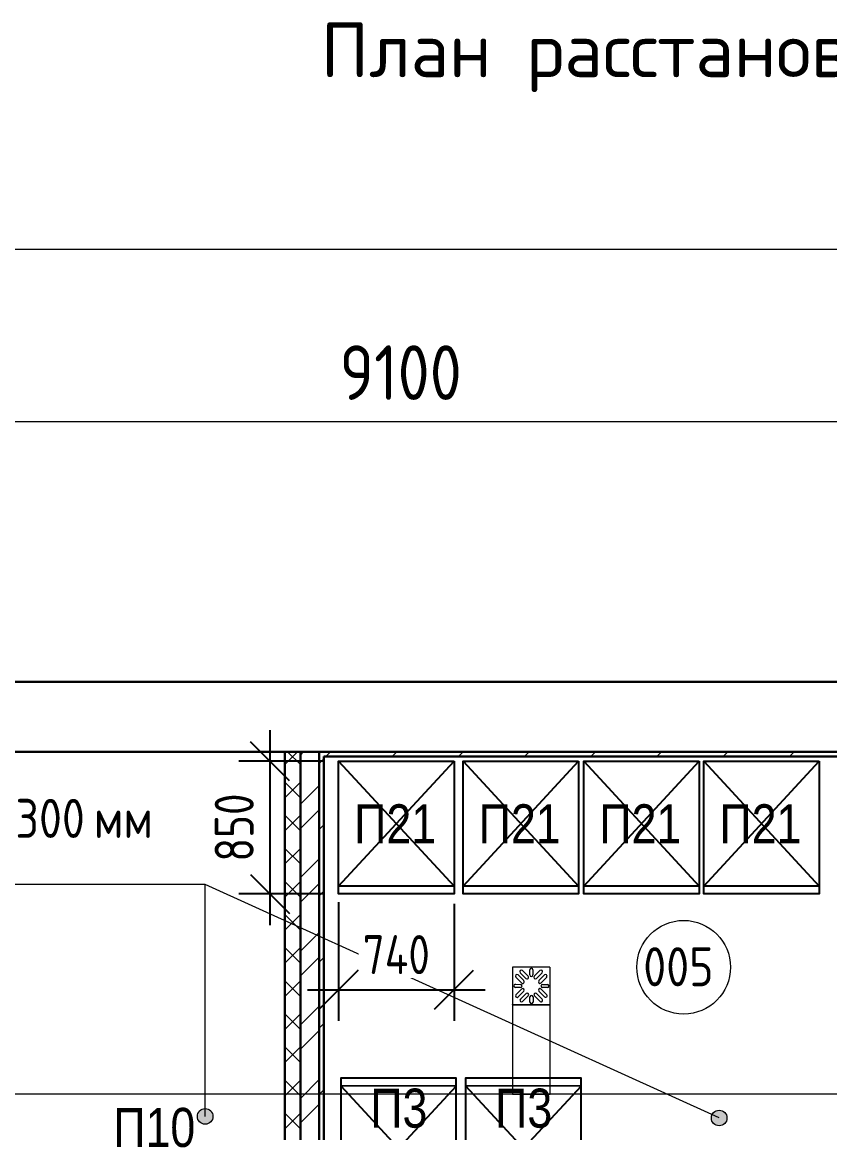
# Model space of a CAD drawing. Header units: millimetres. Extents: x -215207 to 92095, y -30385 to 123050.
# Drawn here: x -150547 to -145372, y 115934 to 123050 of the extents above; entities that cross this region are included whole.
import ezdxf
from ezdxf import colors
from ezdxf.entities.mleader import LeaderData, LeaderLine
from ezdxf.enums import TextEntityAlignment as Align
from ezdxf.math import Vec2, Vec3

# ---------------------------------------------------------------- set-up
doc = ezdxf.new("R2010")
doc.units = ezdxf.units.MM
doc.linetypes.add('ADSK_Линия сетки', pattern=[25, 20, -2.5, 0, -2.5])
doc.linetypes.add('ADSK_Сверху', pattern=[4.5, 3, -1.5])
for name, color, linetype, lineweight in [('Аннотация', 7, 'Continuous', 20), ('ДОНМ_ТХ_Анно', 84, 'Continuous', 20), ('Линии', 7, 'Continuous', 9), ('Марки помещений', 7, 'Continuous', 20), ('Оси', 7, 'Continuous', 9), ('ОФ_рамка', 7, 'Continuous', 50), ('Размеры', 7, 'Continuous', 9), ('Стены внутренние', 7, 'Continuous', 20), ('Стены наружные', 7, 'Continuous', 20)]:
    doc.layers.add(name, color=color, linetype=linetype, lineweight=lineweight)
doc.layers.add('ТХ ВК Аннотации', color=7, linetype='Continuous', lineweight=20, true_color=0x4c9a9a)
for name, color, linetype in [('тх разм', 7, 'Continuous'), ('ТХ-Вода (ВК)', 170, 'Continuous'), ('ТХ_ПД_ЭО (все электрическое оборудование - кроме вытяжных зонтов)', 20, 'Continuous')]:
    doc.layers.add(name, color=color, linetype=linetype)
doc.styles.add('GOST Common_2', font='GOST_Common.ttf', dxfattribs={"width": 0.9, "height": 90})
doc.styles.add('GOST Common_3', font='GOST_Common.ttf', dxfattribs={"width": 0.9, "height": 2.5})
doc.styles.add('PDF ISOCPEUR', font='isocpeur.ttf')
doc.styles.add('ГОСТ 2.304', font='CS_Gost2304.shx')
doc.styles.add('ТХ_ДОНМ', font='ARIALN.TTF')
doc.dimstyles.new('СПДС', dxfattribs={"dimscale": 100, "dimtxt": 2.5, "dimasz": 2.5, "dimexe": 2, "dimexo": 0.625, "dimgap": 1, "dimtad": 1, "dimdec": 0, "dimtxsty": 'ГОСТ 2.304', "dimblk": 'OBLIQUE', "dimblk1": 'OBLIQUE', "dimblk2": 'OBLIQUE', "dimcen": 2.5, "dimdle": 2, "dimadec": 0, "dimazin": 2, "dimtfac": 0.75, "dimtdec": 4, "dimtmove": 1, "dimatfit": 3, "dimfxl": 0, "dimtolj": 1, "dimarcsym": 0})

# ---------------------------------------------------------------- blocks, each defined once
blk = doc.blocks.new('Шкаф среднетем с нижним агрег 700 л')
at = {"layer": 'ТХ_ПД_ЭО (все электрическое оборудование - кроме вытяжных зонтов)', "color": 30, "flags": 128}
blk.add_lwpolyline([(-282397, 147834.8), (-282397, 148684.8), (-281657, 148684.8), (-281657, 147834.8)], close=True, dxfattribs=at)
blk.add_lwpolyline([(-281657, 147834.8), (-282397, 148634.6), (-281657, 148634.8), (-282397, 147834.8)], dxfattribs=at)
blk = doc.blocks.new('_Oblique')
at = {"color": 0, "linetype": 'ByBlock', "lineweight": -2}
blk.add_line((-0.5, -0.5), (0.5, 0.5), dxfattribs=at)
blk = doc.blocks.new('*D534')
at = {"layer": 'Defpoints', "color": 0, "ltscale": 100, "transparency": 16777216}
for p in [(-148958.5, 118314.7), (-148548.2, 118314.7), (-148548.2, 117464.7)]:
    blk.add_point(p, dxfattribs=at)
at = {"layer": 'тх разм', "color": 0, "lineweight": -2, "ltscale": 100, "transparency": 16777216}
for p, q in [((-148958.5, 117264.7), (-148958.5, 118514.7)), ((-148610.7, 118314.7), (-149158.5, 118314.7)), ((-148610.7, 117464.7), (-149158.5, 117464.7))]:
    blk.add_line(p, q, dxfattribs=at)
at = {"layer": 'тх разм', "color": 0, "lineweight": -2, "ltscale": 100, "transparency": 16777216, "xscale": 250, "yscale": 250, "zscale": 250}
for p, rotation in [((-148958.5, 118314.7), 90), ((-148958.5, 117464.7), 270)]:
    blk.add_blockref('_Oblique', p, dxfattribs=dict(at, rotation=rotation))
at = {"layer": 'тх разм', "color": 0, "ltscale": 100, "transparency": 16777216, "insert": (-149188.7, 117889.7), "char_height": 250, "attachment_point": 5, "rotation": 90, "style": 'ГОСТ 2.304', "bg_fill": 3, "box_fill_scale": 1.1, "bg_fill_color": 256, "bg_fill_true_color": 13158600, "bg_fill_transparency": 0}
blk.add_mtext('\\A1;850', dxfattribs=at)
blk = doc.blocks.new('трап')
at = {"layer": 'ТХ ВК Аннотации'}
for p, q in [((34771.5, 62035.5), (34531.5, 62035.5)), ((34532, 62035), (34532, 61795)), ((34567.2, 61985.5), (34603.4, 61949.3)), ((34617.7, 61963.6), (34581.5, 61999.8)), ((34595.6, 62013.9), (34631.8, 61977.7)), ((34642.3, 61986), (34642.3, 62018.3)), ((34662.3, 62018.3), (34662.3, 61986)), ((34671, 61977.7), (34707.3, 62013.9)), ((34721.4, 61999.8), (34685.2, 61963.6)), ((34699.5, 61949.3), (34735.7, 61985.5)), ((34772, 61795), (34772, 62035)), ((34550.1, 61925.7), (34582.5, 61925.5)), ((34589.8, 61934.6), (34553.6, 61970.8)), ((34750.4, 61970.8), (34714.2, 61934.6)), ((34723.3, 61924.5), (34755.7, 61924.3)), ((34582.4, 61905.5), (34550, 61905.7)), ((34553.6, 61859.2), (34589.8, 61895.4)), ((34604, 61881.3), (34567.7, 61845)), ((34582, 61830.7), (34618.3, 61867)), ((34632.4, 61852.8), (34596.2, 61816.6)), ((34642.9, 61812.2), (34642.9, 61844.6)), ((34662.9, 61844.6), (34662.9, 61812.2)), ((34707.8, 61816.6), (34671.6, 61852.8)), ((34685.7, 61867), (34722, 61830.7)), ((34736.2, 61845), (34700, 61881.3)), ((34714.2, 61895.4), (34750.4, 61859.2)), ((34755.6, 61904.3), (34723.2, 61904.5)), ((34532, 61795), (34772, 61795))]:
    blk.add_line(p, q, dxfattribs=at)
for centre, start, end in [((34560.1, 61978.4), 45, 225), ((34588.6, 62006.9), 45, 225), ((34652.3, 62018.3), 0, 180), ((34652.3, 61986), 180, 0), ((34714.3, 62006.9), 315, 135), ((34742.8, 61978.4), 315, 135), ((34550.1, 61915.7), 89.62193, 269.62193), ((34582.5, 61915.5), 269.62193, 89.62193), ((34596.9, 61941.7), 225, 45), ((34624.8, 61970.6), 225, 45), ((34678.1, 61970.6), 135, 315), ((34707.1, 61941.7), 135, 315), ((34723.3, 61914.5), 89.62193, 269.62193), ((34755.6, 61914.3), 269.62193, 89.62193), ((34560.7, 61852.1), 135, 315), ((34596.9, 61888.3), 315, 135), ((34625.3, 61859.9), 315, 135), ((34652.9, 61844.6), 0, 180), ((34678.7, 61859.9), 45, 225), ((34707.1, 61888.3), 45, 225), ((34743.3, 61852.1), 225, 45), ((34589.1, 61823.7), 135, 315), ((34652.9, 61812.2), 180, 0), ((34714.9, 61823.7), 225, 45)]:
    blk.add_arc(centre, 10, start, end, dxfattribs=at)
for points, knots in [([(34533.5, 62033.5), (34533.3, 62033.7), (34533.1, 62033.9), (34532.8, 62034.2), (34532.5, 62034.5), (34532.3, 62034.7), (34532.2, 62034.8), (34532, 62035), (34531.9, 62035.1), (34531.7, 62035.3), (34531.6, 62035.4), (34531.5, 62035.5), (34531.5, 62035.5), (34531.5, 62035.5), (34531.5, 62035.5)], [0, 0, 0, 0, 0.142857, 0.285714, 0.357143, 0.428571, 0.5, 0.571429, 0.642857, 0.714286, 0.785714, 0.857143, 0.928571, 1, 1, 1, 1]), ([(34771.5, 62035.5), (34771.5, 62035.5), (34771.4, 62035.5), (34771.4, 62035.5), (34771.3, 62035.4), (34771.2, 62035.3), (34771.1, 62035.1), (34770.9, 62035), (34770.7, 62034.8), (34770.6, 62034.7), (34770.4, 62034.5), (34770.2, 62034.2), (34769.8, 62033.9), (34769.6, 62033.7), (34769.5, 62033.5)], [0, 0, 0, 0, 0.071429, 0.142857, 0.214286, 0.285714, 0.357143, 0.428571, 0.5, 0.571429, 0.642857, 0.714286, 0.857143, 1, 1, 1, 1]), ([(34532, 61795), (34532, 61795), (34532, 61795), (34532.1, 61795.1), (34532.2, 61795.2), (34532.3, 61795.3), (34532.4, 61795.4), (34532.5, 61795.5), (34532.7, 61795.7), (34532.9, 61795.9), (34533.1, 61796.1), (34533.3, 61796.3), (34533.6, 61796.6), (34533.9, 61796.9), (34534, 61797)], [0, 0, 0, 0, 0.071429, 0.142857, 0.214286, 0.285714, 0.357143, 0.428571, 0.5, 0.571429, 0.642857, 0.714286, 0.857143, 1, 1, 1, 1]), ([(34770, 61797), (34770.1, 61796.9), (34770.4, 61796.6), (34770.7, 61796.3), (34770.9, 61796.1), (34771.1, 61795.9), (34771.3, 61795.7), (34771.5, 61795.5), (34771.6, 61795.4), (34771.7, 61795.3), (34771.8, 61795.2), (34771.9, 61795.1), (34772, 61795), (34772, 61795), (34772, 61795)], [0, 0, 0, 0, 0.142857, 0.285714, 0.357143, 0.428571, 0.5, 0.571429, 0.642857, 0.714286, 0.785714, 0.857143, 0.928571, 1, 1, 1, 1])]:
    blk.add_open_spline(points, degree=3, knots=knots, dxfattribs=at)
blk = doc.blocks.new('Шкаф холод с нижним агрег 700 л')
at = {"layer": 'ТХ_ПД_ЭО (все электрическое оборудование - кроме вытяжных зонтов)', "color": 152, "true_color": 0x2776bb, "flags": 128}
blk.add_lwpolyline([(-282397, 147834.8), (-282397, 148684.8), (-281657, 148684.8), (-281657, 147834.8)], close=True, dxfattribs=at)
blk.add_lwpolyline([(-281657, 147834.8), (-282397, 148634.6), (-281657, 148634.8), (-282397, 147834.8)], dxfattribs=at)
blk = doc.blocks.new('Подвал 21082025 планы')
at = {"layer": 'Аннотация', "lineweight": 9}
h = blk.add_hatch(color=256, dxfattribs=at)
edge = h.paths.add_edge_path()
edge.add_arc((45079.9, -2335.6), 50, 0, 360)
h = blk.add_hatch(color=256, dxfattribs=at)
edge = h.paths.add_edge_path()
edge.add_arc((48373.7, -2345.7), 50, 0, 360)
for p, q in [((44752.6, -849.5), (41680.3, -849.5)), ((45079.9, -849.5), (44752.6, -849.5)), ((45079.9, -849.5), (44752.6, -849.5)), ((48373.7, -2345.7), (45079.9, -849.5)), ((45079.9, -2335.6), (45079.9, -849.5))]:
    blk.add_line(p, q, dxfattribs=at)
for centre in [(45079.9, -2335.6), (48373.7, -2345.7)]:
    blk.add_circle(centre, 50, dxfattribs=at)
at = {"layer": 'Линии', "linetype": 'ADSK_Сверху'}
for p, q in [((47290, -1620), (47050, -1620)), ((47050, -1620), (47050, -2193)), ((47290, -2193), (47290, -1620)), ((52845.2, -2193), (42700, -2193)), ((47050, -2193), (47290, -2193))]:
    blk.add_line(p, q, dxfattribs=at)
at = {"layer": 'Марки помещений'}
blk.add_circle((48146.1, -1379.6), 300, dxfattribs=at)
at = {"layer": 'Оси', "linetype": 'ADSK_Линия сетки'}
blk.add_line((56682.9, 0), (-12349.1, 0), dxfattribs=at)
at = {"layer": 'Размеры', "lineweight": 20}
for p, q in [((-150, 3222.2), (53750, 3222.2)), ((41800, 2118), (50900, 2118))]:
    blk.add_line(p, q, dxfattribs=at)
at = {"layer": 'Стены внутренние', "linetype": 'Continuous', "lineweight": 9}
for p, q in [((45590, -81.6), (45671.6, 0)), ((45690, -81.6), (45608.4, 0)), ((45590, -293.8), (45690, -193.8)), ((45690, -293.8), (45590, -193.8)), ((45590, -505.9), (45690, -405.9)), ((45690, -505.9), (45590, -405.9)), ((45590, -718), (45690, -618)), ((45690, -718), (45590, -618)), ((45590, -930.2), (45690, -830.2)), ((45690, -930.2), (45590, -830.2)), ((45590, -1142.3), (45690, -1042.3)), ((45690, -1142.3), (45590, -1042.3)), ((45590, -1354.4), (45690, -1254.4)), ((45690, -1354.4), (45590, -1254.4)), ((45590, -1566.5), (45690, -1466.5)), ((45690, -1566.6), (45590, -1466.6)), ((45590, -1778.7), (45690, -1678.7)), ((45690, -1778.7), (45590, -1678.7)), ((45590, -1990.8), (45690, -1890.8)), ((45690, -1990.8), (45590, -1890.8)), ((45590, -2202.9), (45690, -2102.9)), ((45690, -2203), (45590, -2103)), ((45590, -2415.1), (45690, -2315.1)), ((45690, -2415.1), (45590, -2315.1))]:
    blk.add_line(p, q, dxfattribs=at)
at = {"layer": 'Стены внутренние', "lineweight": 30}
for p, q in [((45590, 0), (45590, -2900)), ((45690, 0), (45590, 0))]:
    blk.add_line(p, q, dxfattribs=at)
at = {"layer": 'Стены наружные', "lineweight": 30}
for p, q in [((54050, 450), (-450, 450)), ((30240, 0), (45590, 0)), ((49180, 0), (45690, 0)), ((45690, 0), (45690, -3000)), ((45810, 0), (45810, -2970)), ((45840, -30), (49150, -30)), ((45840, -2970), (45840, -30))]:
    blk.add_line(p, q, dxfattribs=at)
at = {"layer": 'Стены наружные', "linetype": 'Continuous', "lineweight": 9}
for p, q in [((45690, -20), (45710, 0)), ((45810, -73.8), (45840, -43.8)), ((45853.8, -30), (45883.8, 0)), ((46278, -30), (46308, 0)), ((46702.3, -30), (46732.3, 0)), ((47126.5, -30), (47156.5, 0)), ((47550.8, -30), (47580.8, 0)), ((47975.1, -30), (48005.1, 0)), ((48399.3, -30), (48429.3, 0)), ((48823.6, -30), (48853.6, 0)), ((45690, -334.3), (45810, -214.3)), ((45690, -491.4), (45810, -371.4)), ((45810, -498), (45840, -468)), ((45690, -805.8), (45810, -685.8)), ((45690, -962.9), (45810, -842.9)), ((45810, -922.3), (45840, -892.3)), ((45690, -1277.2), (45810, -1157.2)), ((45690, -1434.4), (45810, -1314.4)), ((45810, -1346.5), (45840, -1316.5)), ((45690, -1748.7), (45810, -1628.7)), ((45810, -1770.8), (45840, -1740.8)), ((45690, -1905.8), (45810, -1785.8)), ((45690, -2220.1), (45810, -2100.1)), ((45810, -2195.1), (45840, -2165.1)), ((45690, -2377.3), (45810, -2257.3))]:
    blk.add_line(p, q, dxfattribs=at)
at = {"layer": 'Аннотация', "style": 'GOST Common_3', "width": 0.9}
for s, p in [('. 300', (43664, -551.1)), ('мм', (44366.5, -551.1))]:
    blk.add_text(s, height=250, dxfattribs=at).set_placement(p)
at = {"layer": 'Марки помещений', "style": 'GOST Common_3', "width": 0.9}
blk.add_text('005', height=250, dxfattribs=at).set_placement((47887.4, -1501.8))
at = {"layer": 'Размеры', "lineweight": 20, "insert": (45941.3, 2605.4), "char_height": 350, "width": 980.828, "attachment_point": 1, "line_spacing_factor": 1.022761, "style": 'GOST Common_2'}
blk.add_mtext('9100', dxfattribs=at)
blk = doc.blocks.new('*D533')
at = {"layer": 'Defpoints', "color": 0, "ltscale": 100, "transparency": 16777216}
for p in [(-148520.1, 117474.7), (-147780.1, 117464.7), (-147780.1, 116850.7)]:
    blk.add_point(p, dxfattribs=at)
at = {"layer": 'тх разм', "color": 0, "lineweight": -2, "ltscale": 100, "transparency": 16777216}
for p, q in [((-148520.1, 117412.2), (-148520.1, 116650.7)), ((-147780.1, 117402.2), (-147780.1, 116650.7)), ((-148720.1, 116850.7), (-147580.1, 116850.7))]:
    blk.add_line(p, q, dxfattribs=at)
at = {"layer": 'тх разм', "color": 0, "lineweight": -2, "ltscale": 100, "transparency": 16777216, "xscale": 250, "yscale": 250, "zscale": 250, "rotation": 180}
blk.add_blockref('_Oblique', (-148520.1, 116850.7), dxfattribs=at)
at = {"layer": 'тх разм', "color": 0, "lineweight": -2, "ltscale": 100, "transparency": 16777216, "xscale": 250, "yscale": 250, "zscale": 250}
blk.add_blockref('_Oblique', (-147780.1, 116850.7), dxfattribs=at)
at = {"layer": 'тх разм', "color": 0, "ltscale": 100, "transparency": 16777216, "insert": (-148150.1, 117075.7), "char_height": 250, "attachment_point": 5, "style": 'ГОСТ 2.304', "bg_fill": 3, "box_fill_scale": 1.1, "bg_fill_color": 256, "bg_fill_true_color": 13158600, "bg_fill_transparency": 0}
blk.add_mtext('\\A1;740', dxfattribs=at)
blk = doc.blocks.new('_None')

msp = doc.modelspace()

# ---------------------------------------------------------------- block references
at = {"color": 1, "rotation": 180}
for p in [(-430177.1, 266149.5), (-429378.9, 266149.5), (-428605.7, 266149.5), (-427836.3, 266149.5)]:
    msp.add_blockref('Шкаф среднетем с нижним агрег 700 л', p, dxfattribs=at)
at = {"color": 1, "xscale": -1}
for p in [(-430162.9, -32400.8), (-429362.9, -32400.8)]:
    msp.add_blockref('Шкаф холод с нижним агрег 700 л', p, dxfattribs=at)
at = {"layer": 'ТХ-Вода (ВК)', "color": 0}
msp.add_blockref('трап', (-181936.7, 54959.7), dxfattribs=at)

# ---------------------------------------------------------------- texts
at = {"layer": 'ДОНМ_ТХ_Анно', "style": 'ТХ_ДОНМ'}
for s, p in [('П21', (-148157.5, 117913.7)), ('П21', (-147359.3, 117913.7)), ('П21', (-146586.2, 117913.7)), ('П21', (-145816.8, 117913.7)), ('П3', (-148133.6, 116092.1)), ('П3', (-147333.6, 116092.1))]:
    msp.add_text(s, height=250, dxfattribs=at).set_placement(p, align=Align.MIDDLE_CENTER)
at = {"layer": 'ОФ_рамка', "lineweight": 15, "ltscale": 100, "transparency": 33554636, "insert": (-141928, 122553.4), "char_height": 350, "width": 22802.106, "attachment_point": 5, "style": 'PDF ISOCPEUR'}
msp.add_mtext('{\\C0;План расстановки технологического оборудования и мебели\\PПодвал}', dxfattribs=at)

# ---------------------------------------------------------------- leaders
at = {"layer": 'ДОНМ_ТХ_Анно'}
ml = msp.add_multileader_mtext('Standard', dxfattribs=at)
ml.set_content('П10', color=256, style='ТХ_ДОНМ')
ml.set_leader_properties()
ml.set_arrow_properties(name='NONE')
ml.build(insert=Vec2(0, 0))
ml.multileader.update_dxf_attribs({"text_left_attachment_type": 6, "text_right_attachment_type": 6, "dogleg_length": 0.25, "arrow_head_size": 250})
ctx = ml.context
ctx.base_point, ctx.char_height, ctx.arrow_head_size, ctx.landing_gap_size, ctx.plane_origin = Vec3(-149988.6, 115793.4), 250, 250, 25, Vec3(-152764.1, 111501)
ctx.left_attachment, ctx.right_attachment = 6, 6
notes = []
notes.append((ctx, [(1, (1, 1, 0), (-149450.3, 115793.4), (-1, 0), 0.25, [(0, [(-148995.6, 115173.6)], 0, [])])]))
ctx.mtext.insert, ctx.mtext.flow_direction = Vec3(-149963.6, 116093.4), 5
for ctx, leaders in notes:
    for number, flags, end, landing, length, lines in leaders:
        leader = LeaderData()
        leader.index, (leader.has_last_leader_line, leader.has_dogleg_vector, leader.attachment_direction) = number, flags
        leader.last_leader_point, leader.dogleg_vector, leader.dogleg_length = Vec3(end), Vec3(landing), length
        for number, points, colour, breaks in lines:
            line = LeaderLine()
            line.index, line.vertices, line.color, line.breaks = number, Vec3.list(points), colors.encode_raw_color(colour), breaks
            leader.lines.append(line)
        ctx.leaders.append(leader)

# ---------------------------------------------------------------- next in the draw order: dimensions: what is measured, and where the dimension line sits
at = {"layer": 'тх разм', "ltscale": 100}
dim = msp.add_aligned_dim(p1=(-148548.2, 117464.7), p2=(-148548.2, 118314.7), distance=410.3, dimstyle='СПДС', dxfattribs=at)
dim.commit()
dim.dimension.update_dxf_attribs({"geometry": '*D534', "text_midpoint": (-149188.7, 117889.7)})

# ---------------------------------------------------------------- next in the draw order: linework, layer by layer
at = {"layer": 'Оси', "linetype": 'ADSK_Линия сетки'}
msp.add_line((-138113.5, 118374.7), (-155945.5, 118374.7), dxfattribs=at)
msp.add_lwpolyline([(-155945.5, 118374.7), (-137771.8, 118374.7)], dxfattribs=at)

# ---------------------------------------------------------------- next in the draw order: block references
msp.add_blockref('Подвал 21082025 планы', (-194454.7, 118374.7))

# ---------------------------------------------------------------- next in the draw order: dimensions: what is measured, and where the dimension line sits
at = {"layer": 'тх разм', "ltscale": 100}
dim = msp.add_linear_dim(base=(-147780.1, 116850.7), p1=(-148520.1, 117474.7), p2=(-147780.1, 117464.7), dimstyle='СПДС', dxfattribs=at)
dim.commit()
dim.dimension.update_dxf_attribs({"geometry": '*D533', "text_midpoint": (-148150.1, 117075.7)})

doc.saveas('drawing.dxf')
